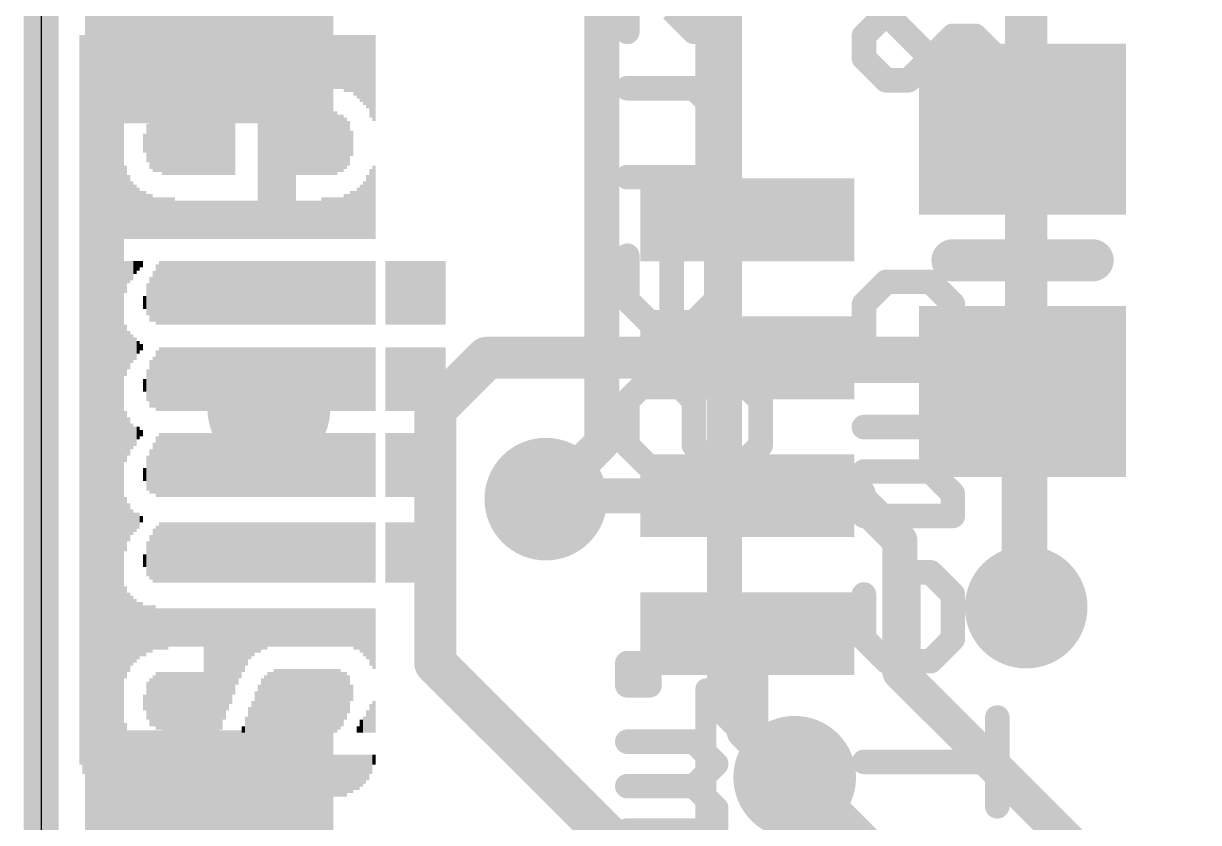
# Model space of a CAD drawing. Extents: x -0.1 to 34.1, y -8.2 to 18.
# Drawn here: x -0.13 to 8.39, y 6.02 to 11.81 of the extents above; entities that cross this region are included whole.
import ezdxf

# ---------------------------------------------------------------- set-up
doc = ezdxf.new("R2010")
doc.units = 0
for name, color, linetype in [('1', 12, 'CONTINUOUS'), ('16', 5, 'CONTINUOUS'), ('18', 110, 'CONTINUOUS'), ('20', 53, 'CONTINUOUS'), ('21', 40, 'CONTINUOUS'), ('22', 6, 'CONTINUOUS'), ('47', 253, 'CONTINUOUS')]:
    doc.layers.add(name, color=color, linetype=linetype)

# ---------------------------------------------------------------- blocks, each defined once
blk = doc.blocks.new('RECT')
blk.add_solid([(-0.5, -0.5), (0.5, -0.5), (-0.5, 0.5), (0.5, 0.5)])
blk = doc.blocks.new('ROUNDV')
at = {"const_width": 0.5}
blk.add_lwpolyline([(0, -0.25, 1), (0, 0.25, 1), (0, -0.25)], format="xyb", dxfattribs=at)

msp = doc.modelspace()

# ---------------------------------------------------------------- linework, layer by layer
at = {"layer": '1'}
for points, const_width in [([(0, 0), (0, 17.78)], 0.254), ([(3.2305, 9.39), (2.8575, 9.017)], 0.3048), ([(5.1175, 9.39), (3.2305, 9.39)], 0.3048), ([(6.8685, 9.39), (5.1175, 9.39)], 0.3048), ([(6.8685, 9.39), (7.112, 9.1465)], 0.3048), ([(7.112, 9.1465), (7.112, 7.6085)], 0.3048), ([(2.8575, 9.017), (2.8575, 7.1755)], 0.3048), ([(3.682, 8.39), (3.6576, 8.3656)], 0.254), ([(5.1175, 8.39), (3.682, 8.39)], 0.254), ([(5.8975, 8.39), (5.1175, 8.39)], 0.3048), ([(6.223, 8.0645), (5.8975, 8.39)], 0.254), ([(6.223, 7.112), (6.223, 8.0645)], 0.254), ([(7.112, 7.6085), (7.138, 7.5825)], 0.3048), ([(5.1175, 7.39), (5.1175, 6.6935)], 0.3048), ([(2.8575, 7.1755), (5.08, 4.953)], 0.3048), ([(8.7122, 4.6228), (6.223, 7.112)], 0.254), ([(5.461, 6.35), (5.1175, 6.6935)], 0.3048)]:
    msp.add_lwpolyline(points, dxfattribs=dict(at, const_width=const_width))
for points, const_width in [([(3.2305, 9.4662, 1), (3.2305, 9.3138)], 0.1524), ([(3.2844, 9.3361, 1), (3.1766, 9.4439)], 0.1524), ([(5.1175, 9.4662, 1), (5.1175, 9.3138)], 0.1524), ([(5.1175, 9.3138, 1), (5.1175, 9.4662)], 0.1524), ([(6.9224, 9.4439, 1), (6.8146, 9.3361)], 0.1524), ([(6.8685, 9.3138, 1), (6.8685, 9.4662)], 0.1524), ([(7.1882, 9.1465, 1), (7.0358, 9.1465)], 0.1524), ([(7.0581, 9.0926, 1), (7.1659, 9.2004)], 0.1524), ([(2.9337, 9.017, 1), (2.7813, 9.017)], 0.1524), ([(2.8036, 9.0709, 1), (2.9114, 8.9631)], 0.1524), ([(3.682, 8.4535, 1), (3.682, 8.3265)], 0.127), ([(3.7269, 8.3451, 1), (3.6371, 8.4349)], 0.127), ([(5.1175, 8.4662, 1), (5.1175, 8.3138)], 0.1524), ([(5.1175, 8.3265, 1), (5.1175, 8.4535)], 0.127), ([(5.9424, 8.4349, 1), (5.8526, 8.3451)], 0.127), ([(5.8975, 8.3138, 1), (5.8975, 8.4662)], 0.1524), ([(3.6127, 8.4105, 1), (3.7025, 8.3207)], 0.127), ([(6.2865, 8.0645, 1), (6.1595, 8.0645)], 0.127), ([(6.1781, 8.0196, 1), (6.2679, 8.1094)], 0.127), ([(7.1659, 7.6624, 1), (7.0581, 7.5546)], 0.1524), ([(7.0358, 7.6085, 1), (7.1882, 7.6085)], 0.1524), ([(7.0841, 7.5286, 1), (7.1919, 7.6364)], 0.1524), ([(5.1937, 7.39, 1), (5.0413, 7.39)], 0.1524), ([(2.9114, 7.2294, 1), (2.8036, 7.1216)], 0.1524), ([(2.7813, 7.1755, 1), (2.9337, 7.1755)], 0.1524), ([(6.2679, 7.1569, 1), (6.1781, 7.0671)], 0.127), ([(6.1595, 7.112, 1), (6.2865, 7.112)], 0.127), ([(5.1714, 6.7474, 1), (5.0636, 6.6396)], 0.1524), ([(5.0413, 6.6935, 1), (5.1937, 6.6935)], 0.1524), ([(5.4071, 6.2961, 1), (5.5149, 6.4039)], 0.1524)]:
    msp.add_lwpolyline(points, format="xyb", dxfattribs=dict(at, const_width=const_width))
at = {"layer": '16'}
for points, const_width in [([(0, 0), (0, 17.8435)], 0.254), ([(7.138, 7.5825), (7.138, 13.615)], 0.3048), ([(4.953, 13.0175), (4.953, 6.858)], 0.254), ([(4.064, 8.772), (4.064, 12.8905)], 0.254), ([(3.6576, 8.3656), (4.064, 8.772)], 0.254), ([(4.953, 6.858), (5.461, 6.35)], 0.254), ([(5.461, 6.35), (6.477, 5.334)], 0.3048)]:
    msp.add_lwpolyline(points, dxfattribs=dict(at, const_width=const_width))
for points, const_width in [([(4.1089, 8.7271, 1), (4.0191, 8.8169)], 0.127), ([(4.0005, 8.772, 1), (4.1275, 8.772)], 0.127), ([(3.6127, 8.4105, 1), (3.7025, 8.3207)], 0.127), ([(7.0618, 7.5825, 1), (7.2142, 7.5825)], 0.1524), ([(4.9979, 6.9029, 1), (4.9081, 6.8131)], 0.127), ([(4.8895, 6.858, 1), (5.0165, 6.858)], 0.127), ([(5.5149, 6.4039, 1), (5.4071, 6.2961)], 0.1524), ([(5.4161, 6.3051, 1), (5.5059, 6.3949)], 0.127)]:
    msp.add_lwpolyline(points, format="xyb", dxfattribs=dict(at, const_width=const_width))
at = {"layer": '20'}
msp.add_line((0, 15.24), (0, 2.54), dxfattribs=at)
at = {"layer": '21'}
for points, const_width in [([(4.8175, 11.89), (4.8175, 10.79)], 0.1524), ([(0.5175, 10.99), (0.5175, 6.79)], 0.1524), ([(6.604, 10.0965), (7.62, 10.0965)], 0.3048), ([(4.8175, 6.99), (4.8175, 5.79)], 0.1524)]:
    msp.add_lwpolyline(points, dxfattribs=dict(at, const_width=const_width))
for points, const_width in [([(0.5556, 10.99, 1), (0.4794, 10.99)], 0.0762), ([(4.7794, 10.79, 1), (4.8556, 10.79)], 0.0762), ([(6.604, 10.1727, 1), (6.604, 10.0203)], 0.1524), ([(7.62, 10.0203, 1), (7.62, 10.1727)], 0.1524), ([(4.8556, 6.99, 1), (4.7794, 6.99)], 0.0762), ([(0.4794, 6.79, 1), (0.5556, 6.79)], 0.0762)]:
    msp.add_lwpolyline(points, format="xyb", dxfattribs=dict(at, const_width=const_width))
at = {"layer": '22', "const_width": 0.1778}
for points in [[(4.2481, 11.7521), (4.2481, 12.2352)], [(6.2847, 12.0453), (5.9627, 11.7233)], [(6.6067, 11.4013), (5.9627, 12.0453)], [(4.5702, 11.9131), (4.7312, 11.7521)], [(4.7312, 11.7521), (4.8922, 11.9131)], [(5.9627, 11.7233), (5.9627, 11.5623)], [(6.2847, 11.4013), (6.6067, 11.7233)], [(6.6067, 11.7233), (6.7677, 11.7233)], [(6.7677, 11.7233), (6.9287, 11.5623)], [(5.9627, 11.5623), (6.1237, 11.4013)], [(6.9287, 11.5623), (6.7677, 11.4013)], [(4.7312, 11.3437), (4.2481, 11.3437)], [(4.8922, 11.1827), (4.7312, 11.3437)], [(6.1237, 11.4013), (6.2847, 11.4013)], [(6.7677, 11.4013), (6.6067, 11.4013)], [(4.8922, 10.6997), (4.8922, 11.1827)], [(4.2481, 10.6997), (4.8922, 10.6997)], [(4.7312, 10.2912), (4.5702, 10.2912)], [(4.5702, 10.2912), (4.5702, 9.6472)], [(4.8922, 10.1302), (4.7312, 10.2912)], [(4.2481, 10.1302), (4.2481, 9.8082)], [(4.8922, 9.8082), (4.8922, 10.1302)], [(6.1237, 9.9404), (5.9627, 9.7794)], [(6.4457, 9.9404), (6.1237, 9.9404)], [(6.6067, 9.7794), (6.4457, 9.9404)], [(4.2481, 9.8082), (4.4092, 9.6472)], [(4.7312, 9.6472), (4.8922, 9.8082)], [(5.9627, 9.7794), (5.9627, 9.2964)], [(6.6067, 9.2964), (6.6067, 9.7794)], [(4.4092, 9.6472), (4.7312, 9.6472)], [(5.6406, 9.2964), (6.6067, 9.2964)], [(4.4092, 9.2388), (4.2481, 9.0778)], [(4.5702, 9.2388), (4.4092, 9.2388)], [(4.7312, 9.0778), (4.5702, 9.2388)], [(5.0532, 9.2388), (5.2142, 9.0778)], [(4.2481, 9.0778), (4.2481, 8.7558)], [(4.7312, 8.7558), (4.7312, 9.0778)], [(5.2142, 9.0778), (5.2142, 8.7558)], [(6.4457, 8.888), (5.9627, 8.888)], [(6.6067, 8.727), (6.4457, 8.888)], [(4.2481, 8.7558), (4.4092, 8.5948)], [(4.8922, 8.5948), (4.7312, 8.7558)], [(5.2142, 8.7558), (5.0532, 8.5948)], [(6.4457, 8.5659), (6.6067, 8.727)], [(5.0532, 8.5948), (4.8922, 8.5948)], [(6.4457, 8.5659), (5.9627, 8.5659)], [(6.6067, 8.4049), (6.4457, 8.5659)], [(6.6067, 8.2439), (6.6067, 8.4049)], [(5.9627, 8.2439), (6.6067, 8.2439)], [(6.4457, 7.8355), (6.2847, 7.8355)], [(6.2847, 7.8355), (6.2847, 7.1915)], [(6.6067, 7.6745), (6.4457, 7.8355)], [(5.9627, 7.6745), (5.9627, 7.3525)], [(6.6067, 7.3525), (6.6067, 7.6745)], [(5.9627, 7.3525), (6.1237, 7.1915)], [(6.4457, 7.1915), (6.6067, 7.3525)], [(4.4092, 7.1771), (4.2481, 7.1771)], [(4.2481, 7.1771), (4.2481, 7.0161)], [(4.4092, 7.0161), (4.4092, 7.1771)], [(6.1237, 7.1915), (6.4457, 7.1915)], [(4.2481, 7.0161), (4.4092, 7.0161)], [(6.9287, 6.139), (6.9287, 6.783)], [(4.7312, 6.6076), (4.2481, 6.6076)], [(4.8922, 6.4466), (4.7312, 6.6076)], [(4.7312, 6.2856), (4.8922, 6.4466)], [(5.9627, 6.461), (6.9287, 6.461)], [(4.7312, 6.2856), (4.2481, 6.2856)], [(4.8922, 6.1246), (4.7312, 6.2856)], [(4.8922, 5.9636), (4.8922, 6.1246)], [(4.2481, 5.9636), (4.8922, 5.9636)]]:
    msp.add_lwpolyline(points, dxfattribs=at)
at = {"layer": '22', "const_width": 0.0889}
for points in [[(4.2037, 11.7521, 1), (4.2926, 11.7521)], [(4.6997, 11.7836, 1), (4.7626, 11.7207)], [(4.6997, 11.7207, 1), (4.7626, 11.7836)], [(6.0071, 11.7233, 1), (5.9182, 11.7233)], [(5.9312, 11.7548, 1), (5.9941, 11.6919)], [(6.6067, 11.7678, 1), (6.6067, 11.6789)], [(6.6381, 11.6919, 1), (6.5752, 11.7548)], [(6.7991, 11.7548, 1), (6.7362, 11.6919)], [(6.7677, 11.6789, 1), (6.7677, 11.7678)], [(5.9941, 11.5938, 1), (5.9312, 11.5309)], [(5.9182, 11.5623, 1), (6.0071, 11.5623)], [(6.9601, 11.5309, 1), (6.8972, 11.5938)], [(6.8972, 11.5309, 1), (6.9601, 11.5938)], [(4.2481, 11.3881, 1), (4.2481, 11.2992)], [(4.7626, 11.3751, 1), (4.6997, 11.3123)], [(4.7312, 11.2992, 1), (4.7312, 11.3881)], [(6.1237, 11.4458, 1), (6.1237, 11.3569)], [(6.0922, 11.3699, 1), (6.1551, 11.4327)], [(6.2532, 11.4327, 1), (6.3161, 11.3699)], [(6.2847, 11.3569, 1), (6.2847, 11.4458)], [(6.6067, 11.4458, 1), (6.6067, 11.3569)], [(6.5752, 11.3699, 1), (6.6381, 11.4327)], [(6.7362, 11.4327, 1), (6.7991, 11.3699)], [(6.7677, 11.3569, 1), (6.7677, 11.4458)], [(4.9366, 11.1827, 1), (4.8477, 11.1827)], [(4.8607, 11.1513, 1), (4.9236, 11.2141)], [(4.2481, 10.7441, 1), (4.2481, 10.6552)], [(4.8477, 10.6997, 1), (4.9366, 10.6997)], [(4.8922, 10.6552, 1), (4.8922, 10.7441)], [(4.6146, 10.2912, 1), (4.5257, 10.2912)], [(4.5702, 10.3357, 1), (4.5702, 10.2468)], [(4.7626, 10.3227, 1), (4.6997, 10.2598)], [(4.7312, 10.2468, 1), (4.7312, 10.3357)], [(4.2926, 10.1302, 1), (4.2037, 10.1302)], [(4.9366, 10.1302, 1), (4.8477, 10.1302)], [(4.8607, 10.0988, 1), (4.9236, 10.1617)], [(6.1237, 9.9849, 1), (6.1237, 9.896)], [(6.1551, 9.909, 1), (6.0922, 9.9718)], [(6.4771, 9.9718, 1), (6.4142, 9.909)], [(6.4457, 9.896, 1), (6.4457, 9.9849)], [(4.2796, 9.8397, 1), (4.2167, 9.7768)], [(4.9236, 9.7768, 1), (4.8607, 9.8397)], [(4.2037, 9.8082, 1), (4.2926, 9.8082)], [(4.8477, 9.8082, 1), (4.9366, 9.8082)], [(6.0071, 9.7794, 1), (5.9182, 9.7794)], [(5.9312, 9.8108, 1), (5.9941, 9.748)], [(6.6511, 9.7794, 1), (6.5622, 9.7794)], [(6.5752, 9.748, 1), (6.6381, 9.8108)], [(4.4092, 9.6917, 1), (4.4092, 9.6028)], [(4.3777, 9.6158, 1), (4.4406, 9.6786)], [(4.6997, 9.6786, 1), (4.7626, 9.6158)], [(4.7312, 9.6028, 1), (4.7312, 9.6917)], [(4.5257, 9.6472, 1), (4.6146, 9.6472)], [(5.6406, 9.3408, 1), (5.6406, 9.252)], [(6.6067, 9.252, 1), (6.6067, 9.3408)], [(4.4092, 9.2832, 1), (4.4092, 9.1943)], [(4.4406, 9.2073, 1), (4.3777, 9.2702)], [(4.6016, 9.2702, 1), (4.5387, 9.2073)], [(4.5702, 9.1943, 1), (4.5702, 9.2832)], [(5.0846, 9.2702, 1), (5.0217, 9.2073)], [(5.9182, 9.2964, 1), (6.0071, 9.2964)], [(6.5622, 9.2964, 1), (6.6511, 9.2964)], [(4.2167, 9.1092, 1), (4.2796, 9.0463)], [(4.2926, 9.0778, 1), (4.2037, 9.0778)], [(4.7756, 9.0778, 1), (4.6867, 9.0778)], [(4.6997, 9.0463, 1), (4.7626, 9.1092)], [(5.2586, 9.0778, 1), (5.1697, 9.0778)], [(5.1827, 9.0463, 1), (5.2456, 9.1092)], [(5.9627, 8.9324, 1), (5.9627, 8.8435)], [(6.4771, 8.9194, 1), (6.4142, 8.8565)], [(6.4457, 8.8435, 1), (6.4457, 8.9324)], [(4.2796, 8.7872, 1), (4.2167, 8.7243)], [(4.2037, 8.7558, 1), (4.2926, 8.7558)], [(4.7626, 8.7872, 1), (4.6997, 8.7243)], [(4.6867, 8.7558, 1), (4.7756, 8.7558)], [(5.1697, 8.7558, 1), (5.2586, 8.7558)], [(5.2456, 8.7243, 1), (5.1827, 8.7872)], [(6.5752, 8.6955, 1), (6.6381, 8.7584)], [(6.6381, 8.6955, 1), (6.5752, 8.7584)], [(4.3777, 8.5633, 1), (4.4406, 8.6262)], [(4.8922, 8.6392, 1), (4.8922, 8.5503)], [(4.8607, 8.5633, 1), (4.9236, 8.6262)], [(5.0217, 8.6262, 1), (5.0846, 8.5633)], [(5.0532, 8.5503, 1), (5.0532, 8.6392)], [(5.9627, 8.6104, 1), (5.9627, 8.5215)], [(6.4771, 8.5974, 1), (6.4142, 8.5345)], [(6.4142, 8.5974, 1), (6.4771, 8.5345)], [(6.4457, 8.5215, 1), (6.4457, 8.6104)], [(6.6511, 8.4049, 1), (6.5622, 8.4049)], [(6.5752, 8.3735, 1), (6.6381, 8.4364)], [(5.9627, 8.2884, 1), (5.9627, 8.1995)], [(6.5622, 8.2439, 1), (6.6511, 8.2439)], [(6.6067, 8.1995, 1), (6.6067, 8.2884)], [(6.3291, 7.8355, 1), (6.2402, 7.8355)], [(6.2847, 7.8799, 1), (6.2847, 7.791)], [(6.4771, 7.8669, 1), (6.4142, 7.8041)], [(6.4457, 7.791, 1), (6.4457, 7.8799)], [(6.0071, 7.6745, 1), (5.9182, 7.6745)], [(6.6511, 7.6745, 1), (6.5622, 7.6745)], [(6.5752, 7.6431, 1), (6.6381, 7.7059)], [(5.9941, 7.3839, 1), (5.9312, 7.3211)], [(6.6381, 7.3211, 1), (6.5752, 7.3839)], [(5.9182, 7.3525, 1), (6.0071, 7.3525)], [(6.5622, 7.3525, 1), (6.6511, 7.3525)], [(4.2481, 7.2215, 1), (4.2481, 7.1326)], [(4.2926, 7.1771, 1), (4.2037, 7.1771)], [(4.4536, 7.1771, 1), (4.3647, 7.1771)], [(4.4092, 7.1326, 1), (4.4092, 7.2215)], [(6.1237, 7.2359, 1), (6.1237, 7.147)], [(6.0922, 7.1601, 1), (6.1551, 7.2229)], [(6.4142, 7.2229, 1), (6.4771, 7.1601)], [(6.4457, 7.147, 1), (6.4457, 7.2359)], [(6.2402, 7.1915, 1), (6.3291, 7.1915)], [(4.2481, 7.0605, 1), (4.2481, 6.9716)], [(4.4092, 6.9716, 1), (4.4092, 7.0605)], [(4.2037, 7.0161, 1), (4.2926, 7.0161)], [(4.3647, 7.0161, 1), (4.4536, 7.0161)], [(6.9731, 6.783, 1), (6.8842, 6.783)], [(4.2481, 6.6521, 1), (4.2481, 6.5632)], [(4.7626, 6.6391, 1), (4.6997, 6.5762)], [(4.7312, 6.5632, 1), (4.7312, 6.6521)], [(4.9236, 6.4152, 1), (4.8607, 6.4781)], [(4.8607, 6.4152, 1), (4.9236, 6.4781)], [(5.9627, 6.5055, 1), (5.9627, 6.4166)], [(6.9287, 6.4166, 1), (6.9287, 6.5055)], [(4.2481, 6.3301, 1), (4.2481, 6.2412)], [(4.7626, 6.317, 1), (4.6997, 6.2542)], [(4.6997, 6.317, 1), (4.7626, 6.2542)], [(4.7312, 6.2412, 1), (4.7312, 6.3301)], [(4.9366, 6.1246, 1), (4.8477, 6.1246)], [(4.8607, 6.0932, 1), (4.9236, 6.156)], [(6.8842, 6.139, 1), (6.9731, 6.139)], [(4.2481, 6.0081, 1), (4.2481, 5.9192)], [(4.8922, 5.9192, 1), (4.8922, 6.0081)]]:
    msp.add_lwpolyline(points, format="xyb", dxfattribs=at)
at = {"layer": '47', "const_width": 0.13}
msp.add_lwpolyline([(0, 6.223), (0, -8.173)], dxfattribs=at)
at = {"layer": '47', "const_width": 0.065}
msp.add_lwpolyline([(0.0325, 6.223, 1), (-0.0325, 6.223)], format="xyb", dxfattribs=at)

# ---------------------------------------------------------------- block references
at = {"layer": '1'}
for p, xscale, yscale in [((1.2175, 11.69), 1.8, 1.2), ((5.1175, 10.39), 1.55, 0.6), ((5.1175, 9.39), 1.55, 0.6), ((5.1175, 8.39), 1.55, 0.6), ((5.1175, 7.39), 1.55, 0.6), ((1.2175, 6.09), 1.8, 1.2)]:
    msp.add_blockref('RECT', p, dxfattribs=dict(at, xscale=xscale, yscale=yscale))
at = {"layer": '1', "xscale": 1.24, "yscale": 1.5, "rotation": 90}
for p in [(7.112, 11.0465), (7.112, 9.1465)]:
    msp.add_blockref('RECT', p, dxfattribs=at)
at = {"layer": '18', "xscale": 0.889, "yscale": 0.889}
for p in [(1.651, 9.017), (1.651, 9.017), (3.6576, 8.3656), (3.6576, 8.3656), (7.138, 7.5825), (7.138, 7.5825), (5.461, 6.35), (5.461, 6.35)]:
    msp.add_blockref('ROUNDV', p, dxfattribs=at)
at = {"layer": '22', "rotation": 270}
for p, xscale, yscale in [((0.2887, 9.0856), 5.2883, 0.0231), ((0.3118, 9.0513), 5.3569, 0.0231), ((0.3349, 9.0284), 5.4026, 0.0231), ((0.358, 9.017), 5.4254, 0.0231), ((0.381, 9.0056), 5.4483, 0.0229), ((0.404, 8.9941), 5.4712, 0.0231), ((0.4271, 8.9941), 5.4712, 0.0231), ((0.4502, 8.9827), 5.494, 0.0231), ((0.4733, 8.9827), 5.494, 0.0231), ((0.4964, 8.97), 5.5194, 0.0231), ((0.5196, 8.97), 5.5194, 0.0231), ((0.5427, 8.97), 5.5194, 0.0231), ((0.5658, 8.97), 5.5194, 0.0231), ((0.5889, 8.97), 5.5194, 0.0231), ((0.7736, 11.5227), 0.414, 0.0231), ((0.7967, 11.5227), 0.414, 0.0231), ((0.8198, 11.5341), 0.3912, 0.0231), ((0.8429, 11.5341), 0.3912, 0.0231), ((0.866, 11.5341), 0.3912, 0.0231), ((0.889, 11.5341), 0.3912, 0.0229), ((0.912, 11.5456), 0.3683, 0.0231), ((0.9351, 11.5456), 0.3683, 0.0231), ((0.9582, 11.5456), 0.3683, 0.0231), ((0.9813, 11.5456), 0.3683, 0.0231), ((1.0044, 11.5456), 0.3683, 0.0231), ((1.0276, 11.5456), 0.3683, 0.0231), ((1.0507, 11.5456), 0.3683, 0.0231), ((1.0738, 11.5456), 0.3683, 0.0231), ((1.0969, 11.5456), 0.3683, 0.0231), ((1.12, 11.5456), 0.3683, 0.0231), ((1.143, 11.5456), 0.3683, 0.0229), ((1.166, 11.5456), 0.3683, 0.0231), ((1.1891, 11.5456), 0.3683, 0.0231), ((1.2122, 11.5456), 0.3683, 0.0231), ((1.2353, 11.5456), 0.3683, 0.0231), ((1.2584, 11.5456), 0.3683, 0.0231), ((1.2816, 11.5456), 0.3683, 0.0231), ((1.3047, 11.5456), 0.3683, 0.0231), ((1.3278, 11.5456), 0.3683, 0.0231), ((1.3509, 11.5456), 0.3683, 0.0231), ((1.374, 11.5456), 0.3683, 0.0231), ((1.397, 11.5456), 0.3683, 0.0229), ((1.42, 11.5456), 0.3683, 0.0231), ((1.4431, 11.5456), 0.3683, 0.0231), ((1.4662, 11.5456), 0.3683, 0.0231), ((1.4893, 11.5456), 0.3683, 0.0231), ((1.5124, 11.5456), 0.3683, 0.0231), ((1.5356, 11.5456), 0.3683, 0.0231), ((1.5587, 11.5456), 0.3683, 0.0231), ((1.5818, 11.5456), 0.3683, 0.0231), ((1.6049, 11.5456), 0.3683, 0.0231), ((1.628, 11.5456), 0.3683, 0.0231), ((1.651, 11.5456), 0.3683, 0.0229), ((1.674, 11.5456), 0.3683, 0.0231), ((1.6971, 11.5456), 0.3683, 0.0231), ((1.7202, 11.5456), 0.3683, 0.0231), ((1.7433, 11.5456), 0.3683, 0.0231), ((1.7664, 11.5456), 0.3683, 0.0231), ((1.7896, 11.5456), 0.3683, 0.0231), ((1.8127, 11.5456), 0.3683, 0.0231), ((1.8358, 11.5456), 0.3683, 0.0231), ((1.8589, 11.5456), 0.3683, 0.0231), ((1.882, 11.5456), 0.3683, 0.0231), ((1.905, 11.5456), 0.3683, 0.0229), ((1.928, 11.5456), 0.3683, 0.0231), ((1.9511, 11.5456), 0.3683, 0.0231), ((1.9742, 11.5456), 0.3683, 0.0231), ((1.9973, 11.5456), 0.3683, 0.0231), ((2.0204, 11.5456), 0.3683, 0.0231), ((2.0436, 11.5456), 0.3683, 0.0231), ((2.0667, 11.5456), 0.3683, 0.0231), ((2.0898, 11.5456), 0.3683, 0.0231), ((2.1129, 11.5341), 0.3912, 0.0231), ((2.136, 11.5341), 0.3912, 0.0231), ((2.159, 11.5341), 0.3912, 0.0229), ((2.182, 11.5341), 0.3912, 0.0231), ((2.2051, 11.5227), 0.414, 0.0231), ((2.2282, 11.5227), 0.414, 0.0231), ((2.2513, 11.5227), 0.414, 0.0231), ((2.2744, 11.51), 0.4394, 0.0231), ((2.2976, 11.4986), 0.4623, 0.0231), ((2.3207, 11.4871), 0.4851, 0.0231), ((2.3438, 11.4757), 0.508, 0.0231), ((2.3669, 11.4643), 0.5309, 0.0231), ((2.39, 11.43), 0.5994, 0.0231), ((2.413, 11.4186), 0.6223, 0.0229), ((0.612, 11.3259), 0.3912, 0.0231), ((0.635, 11.3487), 0.3454, 0.0229), ((0.658, 11.3716), 0.2997, 0.0231), ((0.6811, 11.383), 0.2769, 0.0231), ((0.7042, 11.3944), 0.254, 0.0231), ((0.7273, 11.4059), 0.2311, 0.0231), ((0.7504, 11.4059), 0.2311, 0.0231), ((0.8198, 10.9449), 0.4166, 0.0231), ((0.8429, 10.9449), 0.4166, 0.0231), ((0.866, 10.9563), 0.4394, 0.0231), ((0.889, 10.9449), 0.4623, 0.0229), ((0.912, 10.9449), 0.4623, 0.0231), ((0.9351, 10.9449), 0.4623, 0.0231), ((0.9582, 10.9449), 0.4623, 0.0231), ((0.9813, 10.9449), 0.4623, 0.0231), ((1.0044, 10.9449), 0.4623, 0.0231), ((1.0276, 10.9449), 0.4623, 0.0231), ((1.0507, 10.9449), 0.4623, 0.0231), ((1.0738, 10.9449), 0.4623, 0.0231), ((1.0969, 10.9449), 0.4623, 0.0231), ((1.12, 10.9449), 0.4623, 0.0231), ((1.143, 10.9449), 0.4623, 0.0229), ((1.166, 10.9449), 0.4623, 0.0231), ((1.1891, 10.9449), 0.4623, 0.0231), ((1.2122, 10.9449), 0.4623, 0.0231), ((1.2353, 10.9449), 0.4623, 0.0231), ((1.2584, 10.9449), 0.4623, 0.0231), ((1.2816, 10.9449), 0.4623, 0.0231), ((1.3047, 10.9449), 0.4623, 0.0231), ((1.3278, 10.9449), 0.4623, 0.0231), ((1.3509, 10.9449), 0.4623, 0.0231), ((1.374, 10.9449), 0.4623, 0.0231), ((1.397, 10.9449), 0.4623, 0.0229), ((1.5818, 10.7137), 0.9246, 0.0231), ((1.6049, 10.7137), 0.9246, 0.0231), ((1.628, 10.7137), 0.9246, 0.0231), ((1.651, 10.7137), 0.9246, 0.0229), ((1.674, 10.7137), 0.9246, 0.0231), ((1.6971, 10.7137), 0.9246, 0.0231), ((1.7202, 10.7137), 0.9246, 0.0231), ((1.7433, 10.7137), 0.9246, 0.0231), ((1.7664, 10.7137), 0.9246, 0.0231), ((1.7896, 10.7137), 0.9246, 0.0231), ((1.8127, 10.7137), 0.9246, 0.0231), ((1.8358, 10.7137), 0.9246, 0.0231), ((1.8589, 10.9449), 0.4623, 0.0231), ((1.882, 10.9449), 0.4623, 0.0231), ((1.905, 10.9449), 0.4623, 0.0229), ((1.928, 10.9449), 0.4623, 0.0231), ((1.9511, 10.9449), 0.4623, 0.0231), ((1.9742, 10.9449), 0.4623, 0.0231), ((1.9973, 10.9449), 0.4623, 0.0231), ((2.0204, 10.9449), 0.4623, 0.0231), ((2.0436, 10.9449), 0.4623, 0.0231), ((2.0667, 10.9449), 0.4623, 0.0231), ((2.0898, 10.9449), 0.4623, 0.0231), ((2.1129, 10.9449), 0.4623, 0.0231), ((2.136, 10.9449), 0.4623, 0.0231), ((2.159, 10.9449), 0.4166, 0.0229), ((2.182, 10.9449), 0.4166, 0.0231), ((0.7736, 10.9461), 0.2769, 0.0231), ((0.7967, 10.9449), 0.3708, 0.0231), ((2.2051, 10.9449), 0.3708, 0.0231), ((2.2282, 10.9449), 0.3251, 0.0231), ((0.7504, 10.9449), 0.1372, 0.0231), ((2.2513, 10.9449), 0.1829, 0.0231), ((0.612, 10.5169), 0.5309, 0.0231), ((2.39, 10.5054), 0.508, 0.0231), ((2.413, 10.5169), 0.5309, 0.0229), ((0.635, 10.4826), 0.4623, 0.0229), ((0.658, 10.4597), 0.4166, 0.0231), ((0.6811, 10.4483), 0.3937, 0.0231), ((2.3207, 10.4483), 0.3937, 0.0231), ((2.3438, 10.4597), 0.4166, 0.0231), ((2.3669, 10.4826), 0.4623, 0.0231), ((0.7042, 10.4369), 0.3708, 0.0231), ((0.7273, 10.4254), 0.348, 0.0231), ((0.7504, 10.4254), 0.348, 0.0231), ((0.7736, 10.414), 0.3251, 0.0231), ((0.7967, 10.414), 0.3251, 0.0231), ((2.2051, 10.414), 0.3251, 0.0231), ((2.2282, 10.414), 0.3251, 0.0231), ((2.2513, 10.4254), 0.348, 0.0231), ((2.2744, 10.4254), 0.348, 0.0231), ((2.2976, 10.4369), 0.3708, 0.0231), ((0.8198, 10.4026), 0.3023, 0.0231), ((0.8429, 10.4026), 0.3023, 0.0231), ((0.866, 10.4026), 0.3023, 0.0231), ((0.889, 10.4026), 0.3023, 0.0229), ((0.912, 10.4026), 0.3023, 0.0231), ((0.9351, 10.4026), 0.3023, 0.0231), ((0.9582, 10.4026), 0.3023, 0.0231), ((0.9813, 10.3899), 0.2769, 0.0231), ((1.0044, 10.3899), 0.2769, 0.0231), ((1.0276, 10.3899), 0.2769, 0.0231), ((1.0507, 10.3899), 0.2769, 0.0231), ((1.0738, 10.3899), 0.2769, 0.0231), ((1.0969, 10.3899), 0.2769, 0.0231), ((1.12, 10.3899), 0.2769, 0.0231), ((1.143, 10.3899), 0.2769, 0.0229), ((1.166, 10.3899), 0.2769, 0.0231), ((1.1891, 10.3899), 0.2769, 0.0231), ((1.2122, 10.3899), 0.2769, 0.0231), ((1.2353, 10.3899), 0.2769, 0.0231), ((1.2584, 10.3899), 0.2769, 0.0231), ((1.2816, 10.3899), 0.2769, 0.0231), ((1.3047, 10.3899), 0.2769, 0.0231), ((1.3278, 10.3899), 0.2769, 0.0231), ((1.3509, 10.3899), 0.2769, 0.0231), ((1.374, 10.3899), 0.2769, 0.0231), ((1.397, 10.3899), 0.2769, 0.0229), ((1.42, 10.3899), 0.2769, 0.0231), ((1.4431, 10.3899), 0.2769, 0.0231), ((1.4662, 10.3899), 0.2769, 0.0231), ((1.4893, 10.3899), 0.2769, 0.0231), ((1.5124, 10.3899), 0.2769, 0.0231), ((1.5356, 10.3899), 0.2769, 0.0231), ((1.5587, 10.3899), 0.2769, 0.0231), ((1.8589, 10.3899), 0.2769, 0.0231), ((1.882, 10.3899), 0.2769, 0.0231), ((1.905, 10.3899), 0.2769, 0.0229), ((1.928, 10.3899), 0.2769, 0.0231), ((1.9511, 10.3899), 0.2769, 0.0231), ((1.9742, 10.3899), 0.2769, 0.0231), ((1.9973, 10.3899), 0.2769, 0.0231), ((2.0204, 10.3899), 0.2769, 0.0231), ((2.0436, 10.4026), 0.3023, 0.0231), ((2.0667, 10.4026), 0.3023, 0.0231), ((2.0898, 10.4026), 0.3023, 0.0231), ((2.1129, 10.4026), 0.3023, 0.0231), ((2.136, 10.4026), 0.3023, 0.0231), ((2.159, 10.4026), 0.3023, 0.0229), ((2.182, 10.4026), 0.3023, 0.0231), ((0.612, 9.9759), 0.2311, 0.0231), ((0.635, 10.0101), 0.1626, 0.0229), ((0.658, 10.0216), 0.1397, 0.0231), ((0.6811, 10.0444), 0.094, 0.0231), ((0.7042, 10.0559), 0.0711, 0.0231), ((0.7273, 10.0686), 0.0457, 0.0231), ((0.8429, 9.8489), 0.4394, 0.0231), ((0.866, 9.8603), 0.4623, 0.0231), ((0.889, 9.8603), 0.4623, 0.0229), ((0.912, 9.8603), 0.4623, 0.0231), ((0.9351, 9.8603), 0.4623, 0.0231), ((0.9582, 9.8603), 0.4623, 0.0231), ((0.9813, 9.8603), 0.4623, 0.0231), ((1.0044, 9.8603), 0.4623, 0.0231), ((1.0276, 9.8603), 0.4623, 0.0231), ((1.0507, 9.8603), 0.4623, 0.0231), ((1.0738, 9.8603), 0.4623, 0.0231), ((1.0969, 9.8603), 0.4623, 0.0231), ((1.12, 9.8603), 0.4623, 0.0231), ((1.143, 9.8603), 0.4623, 0.0229), ((1.166, 9.8603), 0.4623, 0.0231), ((1.1891, 9.8603), 0.4623, 0.0231), ((1.2122, 9.8603), 0.4623, 0.0231), ((1.2353, 9.8603), 0.4623, 0.0231), ((1.2584, 9.8603), 0.4623, 0.0231), ((1.2816, 9.8603), 0.4623, 0.0231), ((1.3047, 9.8603), 0.4623, 0.0231), ((1.3278, 9.8603), 0.4623, 0.0231), ((1.3509, 9.8603), 0.4623, 0.0231), ((1.374, 9.8603), 0.4623, 0.0231), ((1.397, 9.8603), 0.4623, 0.0229), ((1.42, 9.8603), 0.4623, 0.0231), ((1.4431, 9.8603), 0.4623, 0.0231), ((1.4662, 9.8603), 0.4623, 0.0231), ((1.4893, 9.8603), 0.4623, 0.0231), ((1.5124, 9.8603), 0.4623, 0.0231), ((1.5356, 9.8603), 0.4623, 0.0231), ((1.5587, 9.8603), 0.4623, 0.0231), ((1.5818, 9.8603), 0.4623, 0.0231), ((1.6049, 9.8603), 0.4623, 0.0231), ((1.628, 9.8603), 0.4623, 0.0231), ((1.651, 9.8603), 0.4623, 0.0229), ((1.674, 9.8603), 0.4623, 0.0231), ((1.6971, 9.8603), 0.4623, 0.0231), ((1.7202, 9.8603), 0.4623, 0.0231), ((1.7433, 9.8603), 0.4623, 0.0231), ((1.7664, 9.8603), 0.4623, 0.0231), ((1.7896, 9.8603), 0.4623, 0.0231), ((1.8127, 9.8603), 0.4623, 0.0231), ((1.8358, 9.8603), 0.4623, 0.0231), ((1.8589, 9.8603), 0.4623, 0.0231), ((1.882, 9.8603), 0.4623, 0.0231), ((1.905, 9.8603), 0.4623, 0.0229), ((1.928, 9.8603), 0.4623, 0.0231), ((1.9511, 9.8603), 0.4623, 0.0231), ((1.9742, 9.8603), 0.4623, 0.0231), ((1.9973, 9.8603), 0.4623, 0.0231), ((2.0204, 9.8603), 0.4623, 0.0231), ((2.0436, 9.8603), 0.4623, 0.0231), ((2.0667, 9.8603), 0.4623, 0.0231), ((2.0898, 9.8603), 0.4623, 0.0231), ((2.1129, 9.8603), 0.4623, 0.0231), ((2.136, 9.8603), 0.4623, 0.0231), ((2.159, 9.8603), 0.4623, 0.0229), ((2.182, 9.8603), 0.4623, 0.0231), ((2.2051, 9.8603), 0.4623, 0.0231), ((2.2282, 9.8603), 0.4623, 0.0231), ((2.2513, 9.8603), 0.4623, 0.0231), ((2.2744, 9.8603), 0.4623, 0.0231), ((2.2976, 9.8603), 0.4623, 0.0231), ((2.3207, 9.8603), 0.4623, 0.0231), ((2.3438, 9.8603), 0.4623, 0.0231), ((2.3669, 9.8603), 0.4623, 0.0231), ((2.39, 9.8603), 0.4623, 0.0231), ((2.413, 9.8603), 0.4623, 0.0229), ((2.5053, 9.8603), 0.4623, 0.0231), ((2.5284, 9.8603), 0.4623, 0.0231), ((2.5516, 9.8603), 0.4623, 0.0231), ((2.5747, 9.8603), 0.4623, 0.0231), ((2.5978, 9.8603), 0.4623, 0.0231), ((2.6209, 9.8603), 0.4623, 0.0231), ((2.644, 9.8603), 0.4623, 0.0231), ((2.667, 9.8603), 0.4623, 0.0229), ((2.69, 9.8603), 0.4623, 0.0231), ((2.7131, 9.8603), 0.4623, 0.0231), ((2.7362, 9.8603), 0.4623, 0.0231), ((2.7593, 9.8603), 0.4623, 0.0231), ((2.7824, 9.8603), 0.4623, 0.0231), ((2.8056, 9.8603), 0.4623, 0.0231), ((2.8287, 9.8603), 0.4623, 0.0231), ((2.8518, 9.8603), 0.4623, 0.0231), ((2.8749, 9.8603), 0.4623, 0.0231), ((2.898, 9.8603), 0.4623, 0.0231), ((2.921, 9.8603), 0.4623, 0.0229), ((0.7967, 9.8133), 0.3226, 0.0231), ((0.8198, 9.8361), 0.3683, 0.0231), ((0.7736, 9.8133), 0.2311, 0.0231), ((0.7504, 9.7904), 0.094, 0.0231), ((0.612, 9.4437), 0.3708, 0.0231), ((0.635, 9.445), 0.2769, 0.0229), ((0.658, 9.4564), 0.2083, 0.0231), ((0.6811, 9.4564), 0.1626, 0.0231), ((0.7042, 9.4666), 0.0914, 0.0231), ((0.7273, 9.4666), 0.0457, 0.0231), ((0.866, 9.2354), 0.4623, 0.0231), ((0.889, 9.2354), 0.4623, 0.0229), ((0.912, 9.2354), 0.4623, 0.0231), ((0.9351, 9.2354), 0.4623, 0.0231), ((0.9582, 9.2354), 0.4623, 0.0231), ((0.9813, 9.2354), 0.4623, 0.0231), ((1.0044, 9.2354), 0.4623, 0.0231), ((1.0276, 9.2354), 0.4623, 0.0231), ((1.0507, 9.2354), 0.4623, 0.0231), ((1.0738, 9.2354), 0.4623, 0.0231), ((1.0969, 9.2354), 0.4623, 0.0231), ((1.12, 9.2354), 0.4623, 0.0231), ((1.143, 9.2354), 0.4623, 0.0229), ((1.166, 9.2354), 0.4623, 0.0231), ((1.1891, 9.2354), 0.4623, 0.0231), ((1.2122, 9.2354), 0.4623, 0.0231), ((1.2353, 9.2354), 0.4623, 0.0231), ((1.2584, 9.2354), 0.4623, 0.0231), ((1.2816, 9.2354), 0.4623, 0.0231), ((1.3047, 9.2354), 0.4623, 0.0231), ((1.3278, 9.2354), 0.4623, 0.0231), ((1.3509, 9.2354), 0.4623, 0.0231), ((1.374, 9.2354), 0.4623, 0.0231), ((1.397, 9.2354), 0.4623, 0.0229), ((1.42, 9.2354), 0.4623, 0.0231), ((1.4431, 9.2354), 0.4623, 0.0231), ((1.4662, 9.2354), 0.4623, 0.0231), ((1.4893, 9.2354), 0.4623, 0.0231), ((1.5124, 9.2354), 0.4623, 0.0231), ((1.5356, 9.2354), 0.4623, 0.0231), ((1.5587, 9.2354), 0.4623, 0.0231), ((1.5818, 9.2354), 0.4623, 0.0231), ((1.6049, 9.2354), 0.4623, 0.0231), ((1.628, 9.2354), 0.4623, 0.0231), ((1.651, 9.2354), 0.4623, 0.0229), ((1.674, 9.2354), 0.4623, 0.0231), ((1.6971, 9.2354), 0.4623, 0.0231), ((1.7202, 9.2354), 0.4623, 0.0231), ((1.7433, 9.2354), 0.4623, 0.0231), ((1.7664, 9.2354), 0.4623, 0.0231), ((1.7896, 9.2354), 0.4623, 0.0231), ((1.8127, 9.2354), 0.4623, 0.0231), ((1.8358, 9.2354), 0.4623, 0.0231), ((1.8589, 9.2354), 0.4623, 0.0231), ((1.882, 9.2354), 0.4623, 0.0231), ((1.905, 9.2354), 0.4623, 0.0229), ((1.928, 9.2354), 0.4623, 0.0231), ((1.9511, 9.2354), 0.4623, 0.0231), ((1.9742, 9.2354), 0.4623, 0.0231), ((1.9973, 9.2354), 0.4623, 0.0231), ((2.0204, 9.2354), 0.4623, 0.0231), ((2.0436, 9.2354), 0.4623, 0.0231), ((2.0667, 9.2354), 0.4623, 0.0231), ((2.0898, 9.2354), 0.4623, 0.0231), ((2.1129, 9.2354), 0.4623, 0.0231), ((2.136, 9.2354), 0.4623, 0.0231), ((2.159, 9.2354), 0.4623, 0.0229), ((2.182, 9.2354), 0.4623, 0.0231), ((2.2051, 9.2354), 0.4623, 0.0231), ((2.2282, 9.2354), 0.4623, 0.0231), ((2.2513, 9.2354), 0.4623, 0.0231), ((2.2744, 9.2354), 0.4623, 0.0231), ((2.2976, 9.2354), 0.4623, 0.0231), ((2.3207, 9.2354), 0.4623, 0.0231), ((2.3438, 9.2354), 0.4623, 0.0231), ((2.3669, 9.2354), 0.4623, 0.0231), ((2.39, 9.2354), 0.4623, 0.0231), ((2.413, 9.2354), 0.4623, 0.0229), ((2.5053, 9.2354), 0.4623, 0.0231), ((2.5284, 9.2354), 0.4623, 0.0231), ((2.5516, 9.2354), 0.4623, 0.0231), ((2.5747, 9.2354), 0.4623, 0.0231), ((2.5978, 9.2354), 0.4623, 0.0231), ((2.6209, 9.2354), 0.4623, 0.0231), ((2.644, 9.2354), 0.4623, 0.0231), ((2.667, 9.2354), 0.4623, 0.0229), ((2.69, 9.2354), 0.4623, 0.0231), ((2.7131, 9.2354), 0.4623, 0.0231), ((2.7362, 9.2354), 0.4623, 0.0231), ((2.7593, 9.2354), 0.4623, 0.0231), ((2.7824, 9.2354), 0.4623, 0.0231), ((2.8056, 9.2354), 0.4623, 0.0231), ((2.8287, 9.2354), 0.4623, 0.0231), ((2.8518, 9.2354), 0.4623, 0.0231), ((2.8749, 9.2354), 0.4623, 0.0231), ((2.898, 9.2354), 0.4623, 0.0231), ((2.921, 9.2354), 0.4623, 0.0229), ((0.7967, 9.2024), 0.3454, 0.0231), ((0.8198, 9.2139), 0.3683, 0.0231), ((0.8429, 9.224), 0.4394, 0.0231), ((0.7736, 9.191), 0.2311, 0.0231), ((0.7504, 9.1897), 0.0914, 0.0231), ((0.612, 8.8201), 0.3683, 0.0231), ((0.635, 8.8201), 0.2769, 0.0229), ((0.658, 8.8201), 0.1854, 0.0231), ((0.6811, 8.8201), 0.1397, 0.0231), ((0.7042, 8.8443), 0.0914, 0.0231), ((0.7273, 8.8443), 0.0457, 0.0231), ((0.8198, 8.5903), 0.3708, 0.0231), ((0.8429, 8.6017), 0.4394, 0.0231), ((0.866, 8.6131), 0.4623, 0.0231), ((0.889, 8.6131), 0.4623, 0.0229), ((0.912, 8.6131), 0.4623, 0.0231), ((0.9351, 8.6131), 0.4623, 0.0231), ((0.9582, 8.6131), 0.4623, 0.0231), ((0.9813, 8.6131), 0.4623, 0.0231), ((1.0044, 8.6131), 0.4623, 0.0231), ((1.0276, 8.6131), 0.4623, 0.0231), ((1.0507, 8.6131), 0.4623, 0.0231), ((1.0738, 8.6131), 0.4623, 0.0231), ((1.0969, 8.6131), 0.4623, 0.0231), ((1.12, 8.6131), 0.4623, 0.0231), ((1.143, 8.6131), 0.4623, 0.0229), ((1.166, 8.6131), 0.4623, 0.0231), ((1.1891, 8.6131), 0.4623, 0.0231), ((1.2122, 8.6131), 0.4623, 0.0231), ((1.2353, 8.6131), 0.4623, 0.0231), ((1.2584, 8.6131), 0.4623, 0.0231), ((1.2816, 8.6131), 0.4623, 0.0231), ((1.3047, 8.6131), 0.4623, 0.0231), ((1.3278, 8.6131), 0.4623, 0.0231), ((1.3509, 8.6131), 0.4623, 0.0231), ((1.374, 8.6131), 0.4623, 0.0231), ((1.397, 8.6131), 0.4623, 0.0229), ((1.42, 8.6131), 0.4623, 0.0231), ((1.4431, 8.6131), 0.4623, 0.0231), ((1.4662, 8.6131), 0.4623, 0.0231), ((1.4893, 8.6131), 0.4623, 0.0231), ((1.5124, 8.6131), 0.4623, 0.0231), ((1.5356, 8.6131), 0.4623, 0.0231), ((1.5587, 8.6131), 0.4623, 0.0231), ((1.5818, 8.6131), 0.4623, 0.0231), ((1.6049, 8.6131), 0.4623, 0.0231), ((1.628, 8.6131), 0.4623, 0.0231), ((1.651, 8.6131), 0.4623, 0.0229), ((1.674, 8.6131), 0.4623, 0.0231), ((1.6971, 8.6131), 0.4623, 0.0231), ((1.7202, 8.6131), 0.4623, 0.0231), ((1.7433, 8.6131), 0.4623, 0.0231), ((1.7664, 8.6131), 0.4623, 0.0231), ((1.7896, 8.6131), 0.4623, 0.0231), ((1.8127, 8.6131), 0.4623, 0.0231), ((1.8358, 8.6131), 0.4623, 0.0231), ((1.8589, 8.6131), 0.4623, 0.0231), ((1.882, 8.6131), 0.4623, 0.0231), ((1.905, 8.6131), 0.4623, 0.0229), ((1.928, 8.6131), 0.4623, 0.0231), ((1.9511, 8.6131), 0.4623, 0.0231), ((1.9742, 8.6131), 0.4623, 0.0231), ((1.9973, 8.6131), 0.4623, 0.0231), ((2.0204, 8.6131), 0.4623, 0.0231), ((2.0436, 8.6131), 0.4623, 0.0231), ((2.0667, 8.6131), 0.4623, 0.0231), ((2.0898, 8.6131), 0.4623, 0.0231), ((2.1129, 8.6131), 0.4623, 0.0231), ((2.136, 8.6131), 0.4623, 0.0231), ((2.159, 8.6131), 0.4623, 0.0229), ((2.182, 8.6131), 0.4623, 0.0231), ((2.2051, 8.6131), 0.4623, 0.0231), ((2.2282, 8.6131), 0.4623, 0.0231), ((2.2513, 8.6131), 0.4623, 0.0231), ((2.2744, 8.6131), 0.4623, 0.0231), ((2.2976, 8.6131), 0.4623, 0.0231), ((2.3207, 8.6131), 0.4623, 0.0231), ((2.3438, 8.6131), 0.4623, 0.0231), ((2.3669, 8.6131), 0.4623, 0.0231), ((2.39, 8.6131), 0.4623, 0.0231), ((2.413, 8.6131), 0.4623, 0.0229), ((2.5053, 8.6131), 0.4623, 0.0231), ((2.5284, 8.6131), 0.4623, 0.0231), ((2.5516, 8.6131), 0.4623, 0.0231), ((2.5747, 8.6131), 0.4623, 0.0231), ((2.5978, 8.6131), 0.4623, 0.0231), ((2.6209, 8.6131), 0.4623, 0.0231), ((2.644, 8.6131), 0.4623, 0.0231), ((2.667, 8.6131), 0.4623, 0.0229), ((2.69, 8.6131), 0.4623, 0.0231), ((2.7131, 8.6131), 0.4623, 0.0231), ((2.7362, 8.6131), 0.4623, 0.0231), ((2.7593, 8.6131), 0.4623, 0.0231), ((2.7824, 8.6131), 0.4623, 0.0231), ((2.8056, 8.6131), 0.4623, 0.0231), ((2.8287, 8.6131), 0.4623, 0.0231), ((2.8518, 8.6131), 0.4623, 0.0231), ((2.8749, 8.6131), 0.4623, 0.0231), ((2.898, 8.6131), 0.4623, 0.0231), ((2.921, 8.6131), 0.4623, 0.0229), ((0.7967, 8.5662), 0.3226, 0.0231), ((0.7736, 8.5547), 0.254, 0.0231), ((0.7504, 8.5433), 0.094, 0.0231), ((0.612, 8.1852), 0.3937, 0.0231), ((0.635, 8.1979), 0.2769, 0.0229), ((0.658, 8.1979), 0.1854, 0.0231), ((0.6811, 8.1979), 0.1397, 0.0231), ((0.7042, 8.2093), 0.1168, 0.0231), ((0.7273, 8.2194), 0.0457, 0.0231), ((0.8429, 7.9667), 0.414, 0.0231), ((0.866, 7.9781), 0.4369, 0.0231), ((0.889, 7.9781), 0.4369, 0.0229), ((0.912, 7.9781), 0.4369, 0.0231), ((0.9351, 7.9781), 0.4369, 0.0231), ((0.9582, 7.9781), 0.4369, 0.0231), ((0.9813, 7.9781), 0.4369, 0.0231), ((1.0044, 7.9781), 0.4369, 0.0231), ((1.0276, 7.9781), 0.4369, 0.0231), ((1.0507, 7.9781), 0.4369, 0.0231), ((1.0738, 7.9781), 0.4369, 0.0231), ((1.0969, 7.9781), 0.4369, 0.0231), ((1.12, 7.9781), 0.4369, 0.0231), ((1.143, 7.9781), 0.4369, 0.0229), ((1.166, 7.9781), 0.4369, 0.0231), ((1.1891, 7.9781), 0.4369, 0.0231), ((1.2122, 7.9781), 0.4369, 0.0231), ((1.2353, 7.9781), 0.4369, 0.0231), ((1.2584, 7.9781), 0.4369, 0.0231), ((1.2816, 7.9781), 0.4369, 0.0231), ((1.3047, 7.9781), 0.4369, 0.0231), ((1.3278, 7.9781), 0.4369, 0.0231), ((1.3509, 7.9781), 0.4369, 0.0231), ((1.374, 7.9781), 0.4369, 0.0231), ((1.397, 7.9781), 0.4369, 0.0229), ((1.42, 7.9781), 0.4369, 0.0231), ((1.4431, 7.9781), 0.4369, 0.0231), ((1.4662, 7.9781), 0.4369, 0.0231), ((1.4893, 7.9781), 0.4369, 0.0231), ((1.5124, 7.9781), 0.4369, 0.0231), ((1.5356, 7.9781), 0.4369, 0.0231), ((1.5587, 7.9781), 0.4369, 0.0231), ((1.5818, 7.9781), 0.4369, 0.0231), ((1.6049, 7.9781), 0.4369, 0.0231), ((1.628, 7.9781), 0.4369, 0.0231), ((1.651, 7.9781), 0.4369, 0.0229), ((1.674, 7.9781), 0.4369, 0.0231), ((1.6971, 7.9781), 0.4369, 0.0231), ((1.7202, 7.9781), 0.4369, 0.0231), ((1.7433, 7.9781), 0.4369, 0.0231), ((1.7664, 7.9781), 0.4369, 0.0231), ((1.7896, 7.9781), 0.4369, 0.0231), ((1.8127, 7.9781), 0.4369, 0.0231), ((1.8358, 7.9781), 0.4369, 0.0231), ((1.8589, 7.9781), 0.4369, 0.0231), ((1.882, 7.9781), 0.4369, 0.0231), ((1.905, 7.9781), 0.4369, 0.0229), ((1.928, 7.9781), 0.4369, 0.0231), ((1.9511, 7.9781), 0.4369, 0.0231), ((1.9742, 7.9781), 0.4369, 0.0231), ((1.9973, 7.9781), 0.4369, 0.0231), ((2.0204, 7.9781), 0.4369, 0.0231), ((2.0436, 7.9781), 0.4369, 0.0231), ((2.0667, 7.9781), 0.4369, 0.0231), ((2.0898, 7.9781), 0.4369, 0.0231), ((2.1129, 7.9781), 0.4369, 0.0231), ((2.136, 7.9781), 0.4369, 0.0231), ((2.159, 7.9781), 0.4369, 0.0229), ((2.182, 7.9781), 0.4369, 0.0231), ((2.2051, 7.9781), 0.4369, 0.0231), ((2.2282, 7.9781), 0.4369, 0.0231), ((2.2513, 7.9781), 0.4369, 0.0231), ((2.2744, 7.9781), 0.4369, 0.0231), ((2.2976, 7.9781), 0.4369, 0.0231), ((2.3207, 7.9781), 0.4369, 0.0231), ((2.3438, 7.9781), 0.4369, 0.0231), ((2.3669, 7.9781), 0.4369, 0.0231), ((2.39, 7.9781), 0.4369, 0.0231), ((2.413, 7.9781), 0.4369, 0.0229), ((2.5053, 7.9781), 0.4369, 0.0231), ((2.5284, 7.9781), 0.4369, 0.0231), ((2.5516, 7.9781), 0.4369, 0.0231), ((2.5747, 7.9781), 0.4369, 0.0231), ((2.5978, 7.9781), 0.4369, 0.0231), ((2.6209, 7.9781), 0.4369, 0.0231), ((2.644, 7.9781), 0.4369, 0.0231), ((2.667, 7.9781), 0.4369, 0.0229), ((2.69, 7.9781), 0.4369, 0.0231), ((2.7131, 7.9781), 0.4369, 0.0231), ((2.7362, 7.9781), 0.4369, 0.0231), ((2.7593, 7.9781), 0.4369, 0.0231), ((2.7824, 7.9781), 0.4369, 0.0231), ((2.8056, 7.9781), 0.4369, 0.0231), ((2.8287, 7.9781), 0.4369, 0.0231), ((2.8518, 7.9781), 0.4369, 0.0231), ((2.8749, 7.9781), 0.4369, 0.0231), ((2.898, 7.9781), 0.4369, 0.0231), ((2.921, 7.9781), 0.4369, 0.0229), ((0.7967, 7.9439), 0.3226, 0.0231), ((0.8198, 7.9553), 0.3912, 0.0231), ((0.7736, 7.9324), 0.254, 0.0231), ((0.7504, 7.9197), 0.0914, 0.0231), ((0.612, 7.4003), 0.668, 0.0231), ((0.635, 7.4003), 0.5766, 0.0229), ((0.658, 7.4117), 0.508, 0.0231), ((0.6811, 7.4117), 0.4623, 0.0231), ((0.7042, 7.4117), 0.4166, 0.0231), ((0.7273, 7.4232), 0.3937, 0.0231), ((0.7504, 7.4117), 0.3708, 0.0231), ((0.7736, 7.4244), 0.3454, 0.0231), ((0.7967, 7.4244), 0.3454, 0.0231), ((0.8198, 7.4359), 0.3226, 0.0231), ((0.8429, 7.4244), 0.2997, 0.0231), ((0.866, 7.4244), 0.2997, 0.0231), ((0.889, 7.4244), 0.2997, 0.0229), ((0.912, 7.4244), 0.2997, 0.0231), ((0.9351, 7.4359), 0.2769, 0.0231), ((0.9582, 7.4359), 0.2769, 0.0231), ((0.9813, 7.4359), 0.2769, 0.0231), ((1.0044, 7.4359), 0.2769, 0.0231), ((1.0276, 7.4359), 0.2769, 0.0231), ((1.0507, 7.4359), 0.2769, 0.0231), ((1.0738, 7.4359), 0.2769, 0.0231), ((1.0969, 7.4359), 0.2769, 0.0231), ((1.12, 7.4359), 0.2769, 0.0231), ((1.143, 7.4359), 0.2769, 0.0229), ((1.166, 7.4359), 0.2769, 0.0231), ((1.1891, 7.1234), 0.9017, 0.0231), ((1.2122, 7.1234), 0.9017, 0.0231), ((1.2353, 7.1234), 0.9017, 0.0231), ((1.2584, 7.1234), 0.9017, 0.0231), ((1.2816, 7.1234), 0.9017, 0.0231), ((1.3047, 7.1349), 0.8788, 0.0231), ((1.3278, 7.1704), 0.8077, 0.0231), ((1.3509, 7.2047), 0.7391, 0.0231), ((1.374, 7.2276), 0.6934, 0.0231), ((1.397, 7.2619), 0.6248, 0.0229), ((1.42, 7.2974), 0.5537, 0.0231), ((1.4431, 7.3203), 0.508, 0.0231), ((1.4662, 7.3431), 0.4623, 0.0231), ((1.4893, 7.366), 0.4166, 0.0231), ((1.5124, 7.3889), 0.3708, 0.0231), ((1.5356, 7.4003), 0.348, 0.0231), ((1.5587, 7.413), 0.3226, 0.0231), ((1.5818, 7.413), 0.3226, 0.0231), ((1.6049, 7.4244), 0.2997, 0.0231), ((1.628, 7.4244), 0.2997, 0.0231), ((1.651, 7.4359), 0.2769, 0.0229), ((1.674, 7.4359), 0.2769, 0.0231), ((1.6971, 7.4359), 0.2769, 0.0231), ((1.7202, 7.4359), 0.2769, 0.0231), ((1.7433, 7.4359), 0.2769, 0.0231), ((1.7664, 7.4359), 0.2769, 0.0231), ((1.7896, 7.4359), 0.2769, 0.0231), ((1.8127, 7.4359), 0.2769, 0.0231), ((1.8358, 7.4359), 0.2769, 0.0231), ((1.8589, 7.4359), 0.2769, 0.0231), ((1.882, 7.4359), 0.2769, 0.0231), ((1.905, 7.4359), 0.2769, 0.0229), ((1.928, 7.4359), 0.2769, 0.0231), ((1.9511, 7.4359), 0.2769, 0.0231), ((1.9742, 7.4359), 0.2769, 0.0231), ((1.9973, 7.4359), 0.2769, 0.0231), ((2.0204, 7.4359), 0.2769, 0.0231), ((2.0436, 7.4359), 0.2769, 0.0231), ((2.0667, 7.4359), 0.2769, 0.0231), ((2.0898, 7.4359), 0.2769, 0.0231), ((2.1129, 7.4359), 0.2769, 0.0231), ((2.136, 7.4359), 0.2769, 0.0231), ((2.159, 7.4359), 0.2769, 0.0229), ((2.182, 7.4359), 0.2769, 0.0231), ((2.2051, 7.4359), 0.2769, 0.0231), ((2.2282, 7.4359), 0.2769, 0.0231), ((2.2513, 7.4359), 0.2769, 0.0231), ((2.2744, 7.4244), 0.2997, 0.0231), ((2.2976, 7.4244), 0.2997, 0.0231), ((2.3207, 7.413), 0.3226, 0.0231), ((2.3438, 7.4003), 0.348, 0.0231), ((2.3669, 7.3889), 0.3708, 0.0231), ((2.39, 7.366), 0.4166, 0.0231), ((2.413, 7.3546), 0.4394, 0.0229), ((0.8198, 6.9037), 0.3708, 0.0231), ((0.8429, 6.9037), 0.4166, 0.0231), ((0.866, 6.9037), 0.4166, 0.0231), ((0.889, 6.8923), 0.4394, 0.0229), ((0.912, 6.8923), 0.4394, 0.0231), ((0.9351, 6.8923), 0.4394, 0.0231), ((0.9582, 6.8923), 0.4394, 0.0231), ((0.9813, 6.8923), 0.4394, 0.0231), ((1.0044, 6.8923), 0.4394, 0.0231), ((1.0276, 6.8923), 0.4394, 0.0231), ((1.0507, 6.8923), 0.4394, 0.0231), ((1.0738, 6.8923), 0.4394, 0.0231), ((1.0969, 6.8923), 0.4394, 0.0231), ((1.12, 6.8923), 0.4394, 0.0231), ((1.143, 6.8923), 0.4394, 0.0229), ((1.166, 6.8923), 0.4394, 0.0231), ((1.628, 6.8809), 0.4166, 0.0231), ((1.651, 6.8923), 0.4394, 0.0229), ((1.674, 6.8923), 0.4394, 0.0231), ((1.6971, 6.9037), 0.4623, 0.0231), ((1.7202, 6.9037), 0.4623, 0.0231), ((1.7433, 6.9037), 0.4623, 0.0231), ((1.7664, 6.9037), 0.4623, 0.0231), ((1.7896, 6.9037), 0.4623, 0.0231), ((1.8127, 6.9037), 0.4623, 0.0231), ((1.8358, 6.9037), 0.4623, 0.0231), ((1.8589, 6.9037), 0.4623, 0.0231), ((1.882, 6.9037), 0.4623, 0.0231), ((1.905, 6.9037), 0.4623, 0.0229), ((1.928, 6.9037), 0.4623, 0.0231), ((1.9511, 6.9037), 0.4623, 0.0231), ((1.9742, 6.9037), 0.4623, 0.0231), ((1.9973, 6.9037), 0.4623, 0.0231), ((2.0204, 6.9037), 0.4623, 0.0231), ((2.0436, 6.9037), 0.4623, 0.0231), ((2.0667, 6.9037), 0.4623, 0.0231), ((2.0898, 6.9037), 0.4623, 0.0231), ((2.1129, 6.9037), 0.4623, 0.0231), ((2.136, 6.9037), 0.4623, 0.0231), ((2.159, 6.9152), 0.4394, 0.0229), ((2.182, 6.9152), 0.3937, 0.0231), ((2.2051, 6.9393), 0.3454, 0.0231), ((2.2282, 6.9507), 0.2769, 0.0231), ((0.7736, 6.905), 0.2769, 0.0231), ((0.7967, 6.8923), 0.348, 0.0231), ((1.5818, 6.8466), 0.348, 0.0231), ((1.6049, 6.8694), 0.3937, 0.0231), ((2.2513, 6.9621), 0.1168, 0.0231), ((0.7504, 6.8923), 0.1143, 0.0231), ((1.5356, 6.7881), 0.2311, 0.0231), ((1.5587, 6.8224), 0.2997, 0.0231), ((2.413, 6.7881), 0.2311, 0.0229), ((1.5124, 6.7653), 0.1854, 0.0231), ((2.3669, 6.7539), 0.1626, 0.0231), ((2.39, 6.7767), 0.2083, 0.0231), ((0.612, 6.477), 0.5334, 0.0231), ((1.4893, 6.731), 0.1168, 0.0231), ((2.3207, 6.7196), 0.094, 0.0231), ((2.3438, 6.731), 0.1168, 0.0231), ((0.635, 6.4414), 0.4623, 0.0229), ((0.658, 6.43), 0.4394, 0.0231), ((1.4662, 6.6954), 0.0457, 0.0231), ((2.2976, 6.6954), 0.0457, 0.0231), ((0.6811, 6.4072), 0.3937, 0.0231), ((0.7042, 6.3957), 0.3708, 0.0231), ((0.7273, 6.3957), 0.3708, 0.0231), ((0.7504, 6.3843), 0.348, 0.0231), ((0.7736, 6.3843), 0.348, 0.0231), ((0.7967, 6.3729), 0.3251, 0.0231), ((0.8198, 6.3729), 0.3251, 0.0231), ((0.8429, 6.3729), 0.3251, 0.0231), ((0.866, 6.3614), 0.3023, 0.0231), ((0.889, 6.3614), 0.3023, 0.0229), ((0.912, 6.3614), 0.3023, 0.0231), ((0.9351, 6.3614), 0.3023, 0.0231), ((0.9582, 6.3614), 0.3023, 0.0231), ((0.9813, 6.3614), 0.3023, 0.0231), ((1.0044, 6.3614), 0.3023, 0.0231), ((1.0276, 6.3614), 0.3023, 0.0231), ((1.0507, 6.3614), 0.3023, 0.0231), ((1.0738, 6.3614), 0.3023, 0.0231), ((1.0969, 6.3614), 0.3023, 0.0231), ((1.12, 6.3614), 0.3023, 0.0231), ((1.143, 6.3614), 0.3023, 0.0229), ((1.166, 6.3614), 0.3023, 0.0231), ((1.1891, 6.3614), 0.3023, 0.0231), ((1.2122, 6.3614), 0.3023, 0.0231), ((1.2353, 6.3614), 0.3023, 0.0231), ((1.2584, 6.3614), 0.3023, 0.0231), ((1.2816, 6.3614), 0.3023, 0.0231), ((1.3047, 6.3614), 0.3023, 0.0231), ((1.3278, 6.3614), 0.3023, 0.0231), ((1.3509, 6.3614), 0.3023, 0.0231), ((1.374, 6.3614), 0.3023, 0.0231), ((1.397, 6.3614), 0.3023, 0.0229), ((1.42, 6.3614), 0.3023, 0.0231), ((1.4431, 6.3614), 0.3023, 0.0231), ((1.4662, 6.3614), 0.3023, 0.0231), ((1.4893, 6.3614), 0.3023, 0.0231), ((1.5124, 6.3614), 0.3023, 0.0231), ((1.5356, 6.3614), 0.3023, 0.0231), ((1.5587, 6.3614), 0.3023, 0.0231), ((1.5818, 6.3614), 0.3023, 0.0231), ((1.6049, 6.3614), 0.3023, 0.0231), ((1.628, 6.3614), 0.3023, 0.0231), ((1.651, 6.3614), 0.3023, 0.0229), ((1.674, 6.3614), 0.3023, 0.0231), ((1.6971, 6.3614), 0.3023, 0.0231), ((1.7202, 6.3614), 0.3023, 0.0231), ((1.7433, 6.3614), 0.3023, 0.0231), ((1.7664, 6.3614), 0.3023, 0.0231), ((1.7896, 6.3614), 0.3023, 0.0231), ((1.8127, 6.3614), 0.3023, 0.0231), ((1.8358, 6.3614), 0.3023, 0.0231), ((1.8589, 6.3614), 0.3023, 0.0231), ((1.882, 6.3614), 0.3023, 0.0231), ((1.905, 6.3614), 0.3023, 0.0229), ((1.928, 6.3614), 0.3023, 0.0231), ((1.9511, 6.3614), 0.3023, 0.0231), ((1.9742, 6.3614), 0.3023, 0.0231), ((1.9973, 6.3614), 0.3023, 0.0231), ((2.0204, 6.3614), 0.3023, 0.0231), ((2.0436, 6.3614), 0.3023, 0.0231), ((2.0667, 6.3614), 0.3023, 0.0231), ((2.0898, 6.3614), 0.3023, 0.0231), ((2.1129, 6.3614), 0.3023, 0.0231), ((2.136, 6.3614), 0.3023, 0.0231), ((2.159, 6.3614), 0.3023, 0.0229), ((2.182, 6.3614), 0.3023, 0.0231), ((2.2051, 6.3614), 0.3023, 0.0231), ((2.2282, 6.3741), 0.2769, 0.0231), ((2.2513, 6.3741), 0.2769, 0.0231), ((2.2744, 6.3856), 0.254, 0.0231), ((2.2976, 6.3856), 0.254, 0.0231), ((2.3207, 6.397), 0.2311, 0.0231), ((2.3438, 6.4084), 0.2083, 0.0231), ((2.3669, 6.4199), 0.1854, 0.0231), ((2.39, 6.4427), 0.1397, 0.0231), ((2.413, 6.477), 0.0711, 0.0229)]:
    msp.add_blockref('RECT', p, dxfattribs=dict(at, xscale=xscale, yscale=yscale))

doc.saveas('drawing.dxf')
